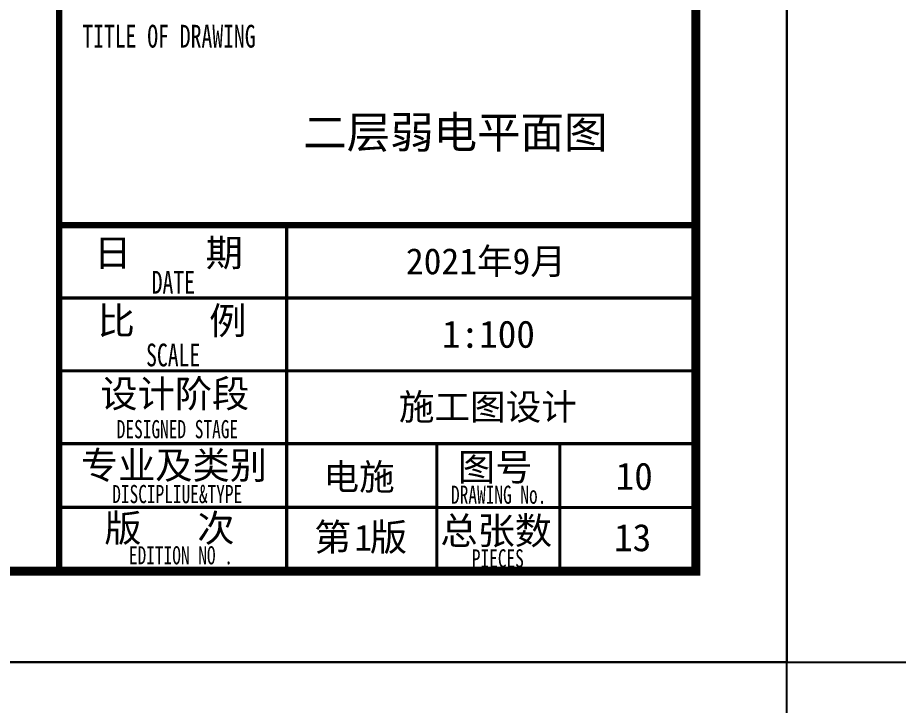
# Model space of a CAD drawing. Extents: x 491024 to 1725648, y 860327 to 1705161.
# Drawn here: x 841962 to 851638, y 1052444 to 1060000 of the extents above; entities that cross this region are included whole.
import ezdxf

# ---------------------------------------------------------------- set-up
doc = ezdxf.new("R2010")
doc.units = 0
doc.header["$LTSCALE"] = 1000
doc.header["$MEASUREMENT"] = 0
for name, color, linetype in [('C-Sheet-图框', 101, 'Continuous'), ('图框', 140, 'Continuous'), ('图签文字', 147, 'Continuous')]:
    doc.layers.add(name, color=color, linetype=linetype)
doc.layers.add('图签', color=147, linetype='Continuous', lineweight=18)
doc.styles.add('宋体', font='', dxfattribs={"height": 50})
doc.styles.add('建筑图签-1', font='simhei.ttf', dxfattribs={"width": 0.7})
doc.styles.get('宋体').set_extended_font_data('SimSun')

# ---------------------------------------------------------------- blocks, each defined once
blk = doc.blocks.new('tq123')
at = {"layer": '图框'}
for points, const_width in [([(-6995.1, 0), (-6995.1, 57400)], 70), ([(-6995.1, 3800.3), (4.9, 3800.3)], 70), ([(-4495.1, 1400.3), (-4495.1, 3800.3)], 35), ([(-6995.1, 3000.3), (4.9, 3000.3)], 35), ([(-6995.1, 2200.3), (4.9, 2200.3)], 35), ([(-6995.1, 1400.3), (4.9, 1400.3)], 35), ([(-6995.1, 1400.3), (-495.1, 1400.3)], 35), ([(-4495.1, 0.3), (-4495.1, 1400.3)], 35), ([(-2845.1, 0.3), (-2845.1, 1400.3)], 35), ([(-2845.1, 0.3), (-2845.1, 1400.3)], 35), ([(-2845.1, 0.3), (-2845.1, 1400.3)], 35), ([(-1495.1, 0), (-1495.1, 1400)], 35), ([(-6995.1, 700.3), (-2845.1, 700.3)], 35), ([(-2845.1, 700), (4.9, 700)], 35)]:
    blk.add_lwpolyline(points, dxfattribs=dict(at, const_width=const_width))
at = {"layer": '图框', "style": '建筑图签-1', "width": 0.7}
for s, height, p in [('TITLE OF DRAWING', 250, (-6741.1, 5752.5)), ('DATE', 250, (-5978.6, 3049.2)), ('SCALE', 250, (-6039.9, 2250)), ('DESIGNED STAGE', 200, (-6362.5, 1459.9)), ('DISCIPLIUE&TYPE', 200, (-6412.2, 747.1)), ('DRAWING No.', 200, (-2690, 739.9)), ('EDITION NO .', 200, (-6228.6, 74.1)), ('PIECES', 200, (-2461.3, 39.9))]:
    blk.add_text(s, height=height, dxfattribs=at).set_placement(p)
at = {"layer": '图签', "color": 2, "style": '宋体'}
for s, height, p in [('2021年9月', 286.68, (-3185.1, 3261.7)), ('1:100', 300, (-2788.7, 2454.1)), ('施工图设计', 286.68, (-3262.7, 1661.7)), ('电施', 286.68, (-4090.8, 892.8)), ('1', 286.7, (-3751.7, 225.1)), ('13', 300, (-898.5, 219))]:
    blk.add_text(s, height=height, dxfattribs=at).set_placement(p)
at = {"layer": '图签文字', "color": 7, "style": '建筑图签-1'}
for s, p in [('日    期', (-6611.2, 3348.8)), ('比    例', (-6572.8, 2601.6)), ('设计阶段', (-6543.2, 1799.7)), ('专业及类别', (-6757.1, 1013.1)), ('图号', (-2614.2, 994.4)), ('版   次 ', (-6499.1, 323)), ('总张数', (-2807.3, 294.4)), ('第 版', (-4194.3, 223.4))]:
    blk.add_text(s, height=300, dxfattribs=at).set_placement(p)

msp = doc.modelspace()

# ---------------------------------------------------------------- linework, layer by layer
at = {"layer": '图框'}
for points in [[(745313, 1052918.7), (850413, 1052918.7), (850413, 1112318.7), (745313, 1112318.7)], [(850413, 1052918.7), (955513, 1052918.7), (955513, 1112318.7), (850413, 1112318.7)], [(745313, 993518.7), (850413, 993518.7), (850413, 1052918.7), (745313, 1052918.7)]]:
    msp.add_lwpolyline(points, close=True, dxfattribs=at)
at = {"layer": '图框', "const_width": 100}
msp.add_lwpolyline([(747813, 1053918.7), (849413, 1053918.7), (849413, 1111318.7), (747813, 1111318.7)], close=True, dxfattribs=at)

# ---------------------------------------------------------------- block references
msp.add_blockref('tq123', (849413, 1053918.7))

# ---------------------------------------------------------------- texts
at = {"layer": 'C-Sheet-图框', "color": 1, "style": '宋体'}
for s, height, p in [('二层弱电平面图', 350, (845099.8, 1058565.5)), ('10', 300, (848531.9, 1054812.1))]:
    msp.add_text(s, height=height, dxfattribs=at).set_placement(p)

doc.saveas('drawing.dxf')
